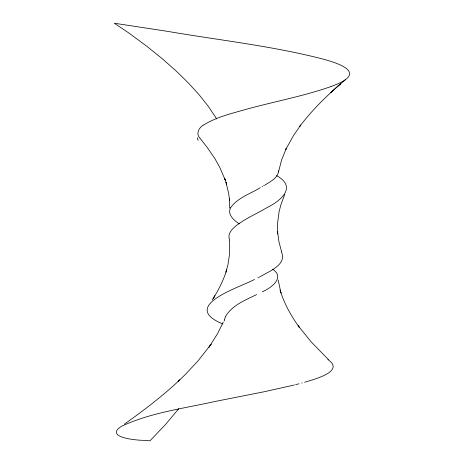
<?xml version="1.0" encoding="UTF-8"?>
<svg xmlns="http://www.w3.org/2000/svg" width="464" height="464" viewBox="0 0 464 464"><rect width="100%" height="100%" fill="white"/><g stroke="black" fill="none" stroke-linecap="round" stroke-linejoin="round"><path stroke-width="0.7" d="M224.298 320.844L224.344 320.015M229.697 208.168L229.477 198.679L229.599 200.558L228.717 193.621L225.991 182.253L226.664 184.254L224.651 178.217L225.33 180.252L219.866 167.585L214.936 158.694L207.24 147.436L200.007 138.231M265.095 184.991C270.309 181.604 278.296 177.816 278.516 170.827M278.504 171.999L281.544 160.126L286.381 148.138L285.731 149.576L293.497 135.552L300.771 125.002L299.541 126.672C311.408 110.844 325.571 96.906 340.437 83.914L330.733 92.551L333.071 90.474M224.356 319.905L225.545 316.494M284.716 194.41L280.958 204.595L279.096 211.561L277.588 223.306L277.71 233.931L277.536 231.513L278.974 241.837L281.567 251.726M223.317 321.964L217.581 333.61L209.038 347.188L211.161 344.143L197.867 361.073L185.455 374.344L178.054 381.536L179.8 379.877C162.568 396.094 143.707 410.46 124.41 424.125M225.626 316.344C232.354 305.051 245.375 300.15 256.569 294.617M230.753 207.489C226.745 214.287 234.094 220.539 239.279 223.874M230.799 207.42C237.922 197.623 250.369 193.813 260.287 187.688M212.164 299.953L214.861 295.817L213.208 298.433C218.822 289.519 223.573 280.007 226.693 269.92L225.974 272.159L227.975 264.532L229.587 253.837L229.709 246.181L229.268 240.184M178.733 408.709L165.381 424.647L149.971 440.8L143.127 440.342M338.007 86.072L345.57 79.53M203.708 124.944C199.097 127.333 195.472 133.713 199.862 138.057M203.858 124.845C217.059 116.748 232.429 113.28 247.155 109.046C275.036 101.436 303.607 96.135 330.931 86.577M264.457 185.362L263.68 185.809M267.061 207.611C280.813 200.767 297.43 187.143 276.619 175.653M266.614 207.86L265.727 208.365M262.618 186.406L262.079 186.708M265.28 208.614C254.753 214.774 243.148 219.53 233.902 227.667C230.527 230.637 227.511 235.312 229.628 239.981M262.363 291.711C270.947 288.156 285.505 277.629 272.577 269.172M260.397 276.567C268.61 271.515 287.361 264.776 281.439 251.9M259.846 276.834L259.022 277.246M258.465 277.518L257.903 277.791M254.475 279.427C240.311 287.361 178.733 305.805 222.842 323.959M331.081 86.519C337.287 84.019 357.576 77.256 346.167 68.301C339.665 63.806 331.882 61.7 324.406 59.433C272.786 45.971 219.501 40.281 167.028 31.268L114.347 23.235L129.392 33.379L147.598 46.876L162.574 58.998L176.007 70.876L188.106 82.679L199.056 94.685L208.121 106.088L215.818 117.543M305.364 382.034C313.264 379.535 345.697 371.473 327.88 359.565M304.604 382.255L304.912 382.168M301.716 383.055L302.192 382.928M299.048 383.769L296.125 384.528M294.843 384.853L295.272 384.743M293.979 385.068L264.155 391.755L214.675 401.551C183.373 408.54 150.69 412.589 121.411 426.329C104.064 437.401 136.323 440.22 142.529 440.307M328.379 359.536L311.344 342.067L298.132 325.722L299.46 327.549C291.195 316.106 284.125 303.613 280.117 290.012L280.952 293.022L278.191 280.07M216.021 117.868L216.671 118.958M198.227 140.412A58.899 17.052 8 0 1 197.316 137.756"/></g></svg>
